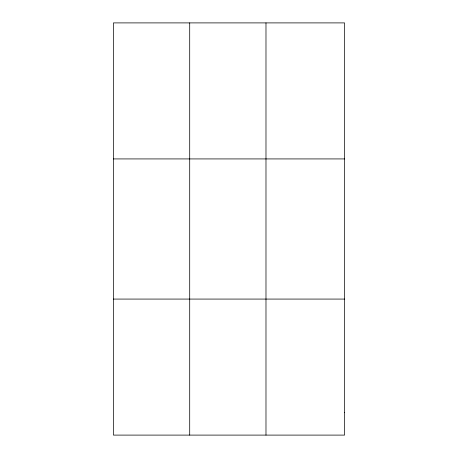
<?xml version="1.0" encoding="UTF-8"?>
<svg xmlns="http://www.w3.org/2000/svg" width="458" height="458" viewBox="0 0 458 458"><rect width="100%" height="100%" fill="white"/><g stroke="black" fill="none" stroke-linecap="round" stroke-linejoin="round"><path stroke-width="0.69" d="M189.704 22.9L189.704 435.1M265.983 22.9L265.983 435.1M113.429 158.926L344.571 158.926M113.429 299.074L344.571 299.074M344.571 412.429L344.571 435.1L113.429 435.1L113.429 22.9L344.571 22.9L344.571 412.429"/></g></svg>
